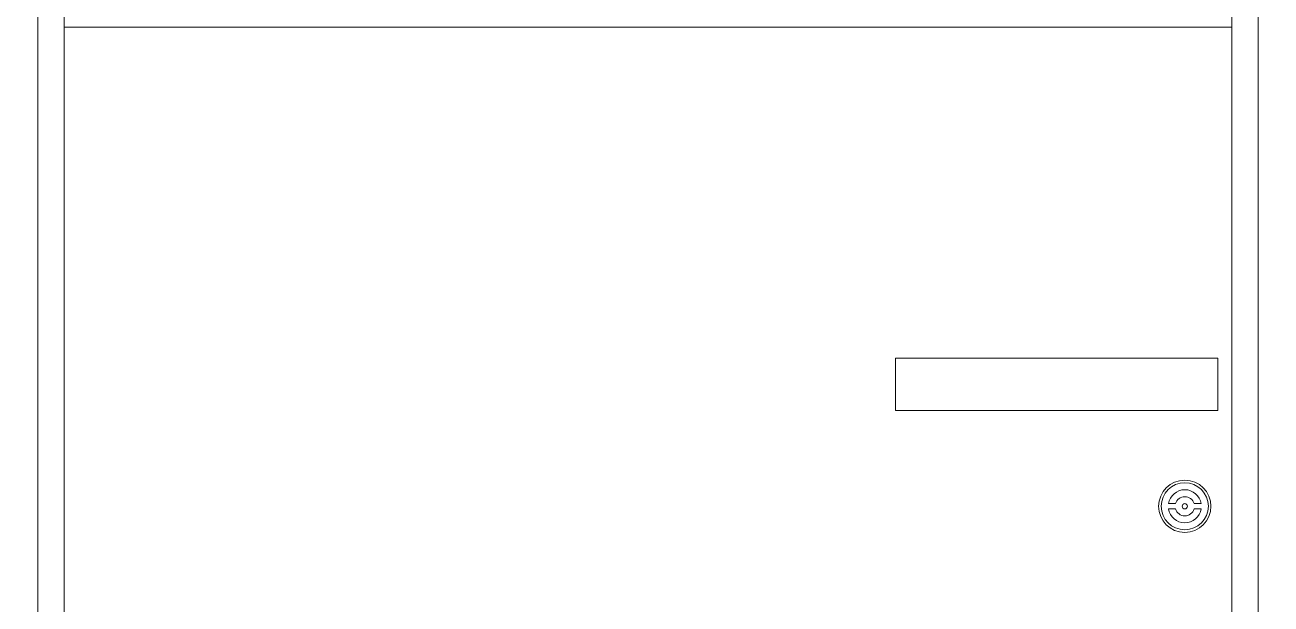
# Model space of a CAD drawing. Header units: millimetres. Extents: x -116965 to 323937, y 291661 to 566926.
# Drawn here: x -30417 to -29702, y 326949 to 327282 of the extents above; entities that cross this region are included whole.
import ezdxf

# ---------------------------------------------------------------- set-up
doc = ezdxf.new("R2010")
doc.units = ezdxf.units.MM
doc.layers.get('0').update_dxf_attribs({"lineweight": 18})
doc.layers.add('hw_Text', color=7, linetype='Continuous', lineweight=13)

# ---------------------------------------------------------------- blocks, each defined once
blk = doc.blocks.new('*U1481')
for p, q in [((15, 2100), (15, 100)), ((685, 2100), (685, 100))]:
    blk.add_line(p, q)
for points in [[(0, 0), (700, 0), (700, 2200), (0, 2200)], [(15, 2100), (685, 2100), (685, 2200), (15, 2200)]]:
    blk.add_lwpolyline(points, close=True)
blk = doc.blocks.new('*U1607')
for points in [[(-5.29, 1.5, -0.755929), (5.29, 1.5), (9.38, 1.5, 0.852803), (-9.38, 1.5)], [(-5.29, -1.5, 0.755929), (5.29, -1.5), (9.38, -1.5, -0.852803), (-9.38, -1.5)]]:
    blk.add_lwpolyline(points, format="xyb", close=True)
at = {"color": 2}
blk.add_circle((0, 0), 15, dxfattribs=at)
at = {"color": 3}
blk.add_circle((0, 0), 13.5, dxfattribs=at)
blk.add_circle((0, 0), 1.5)
blk = doc.blocks.new('*U1570')
blk.add_line((0, 0), (0, 2000))
blk.add_lwpolyline([(0, 0), (670, 0), (670, 2000), (0, 2000)])
blk.add_lwpolyline([(477, 1810), (662, 1810), (662, 1780), (477, 1780)], close=True)
at = {"xscale": -1, "rotation": 180}
blk.add_blockref('*U1607', (643, 1725), dxfattribs=at)

msp = doc.modelspace()

# ---------------------------------------------------------------- block references
msp.add_blockref('*U1481', (-31109.81856, 325180.356782))
at = {"layer": 'hw_Text'}
msp.add_blockref('*U1570', (-30394.81856, 325280.356782), dxfattribs=at)

# ---------------------------------------------------------------- next in the draw order: block references
msp.add_blockref('*U1481', (-30409.81856, 325180.356782))

# ---------------------------------------------------------------- next in the draw order: block references
msp.add_blockref('*U1481', (-29709.81856, 325180.356782))

doc.saveas('drawing.dxf')
